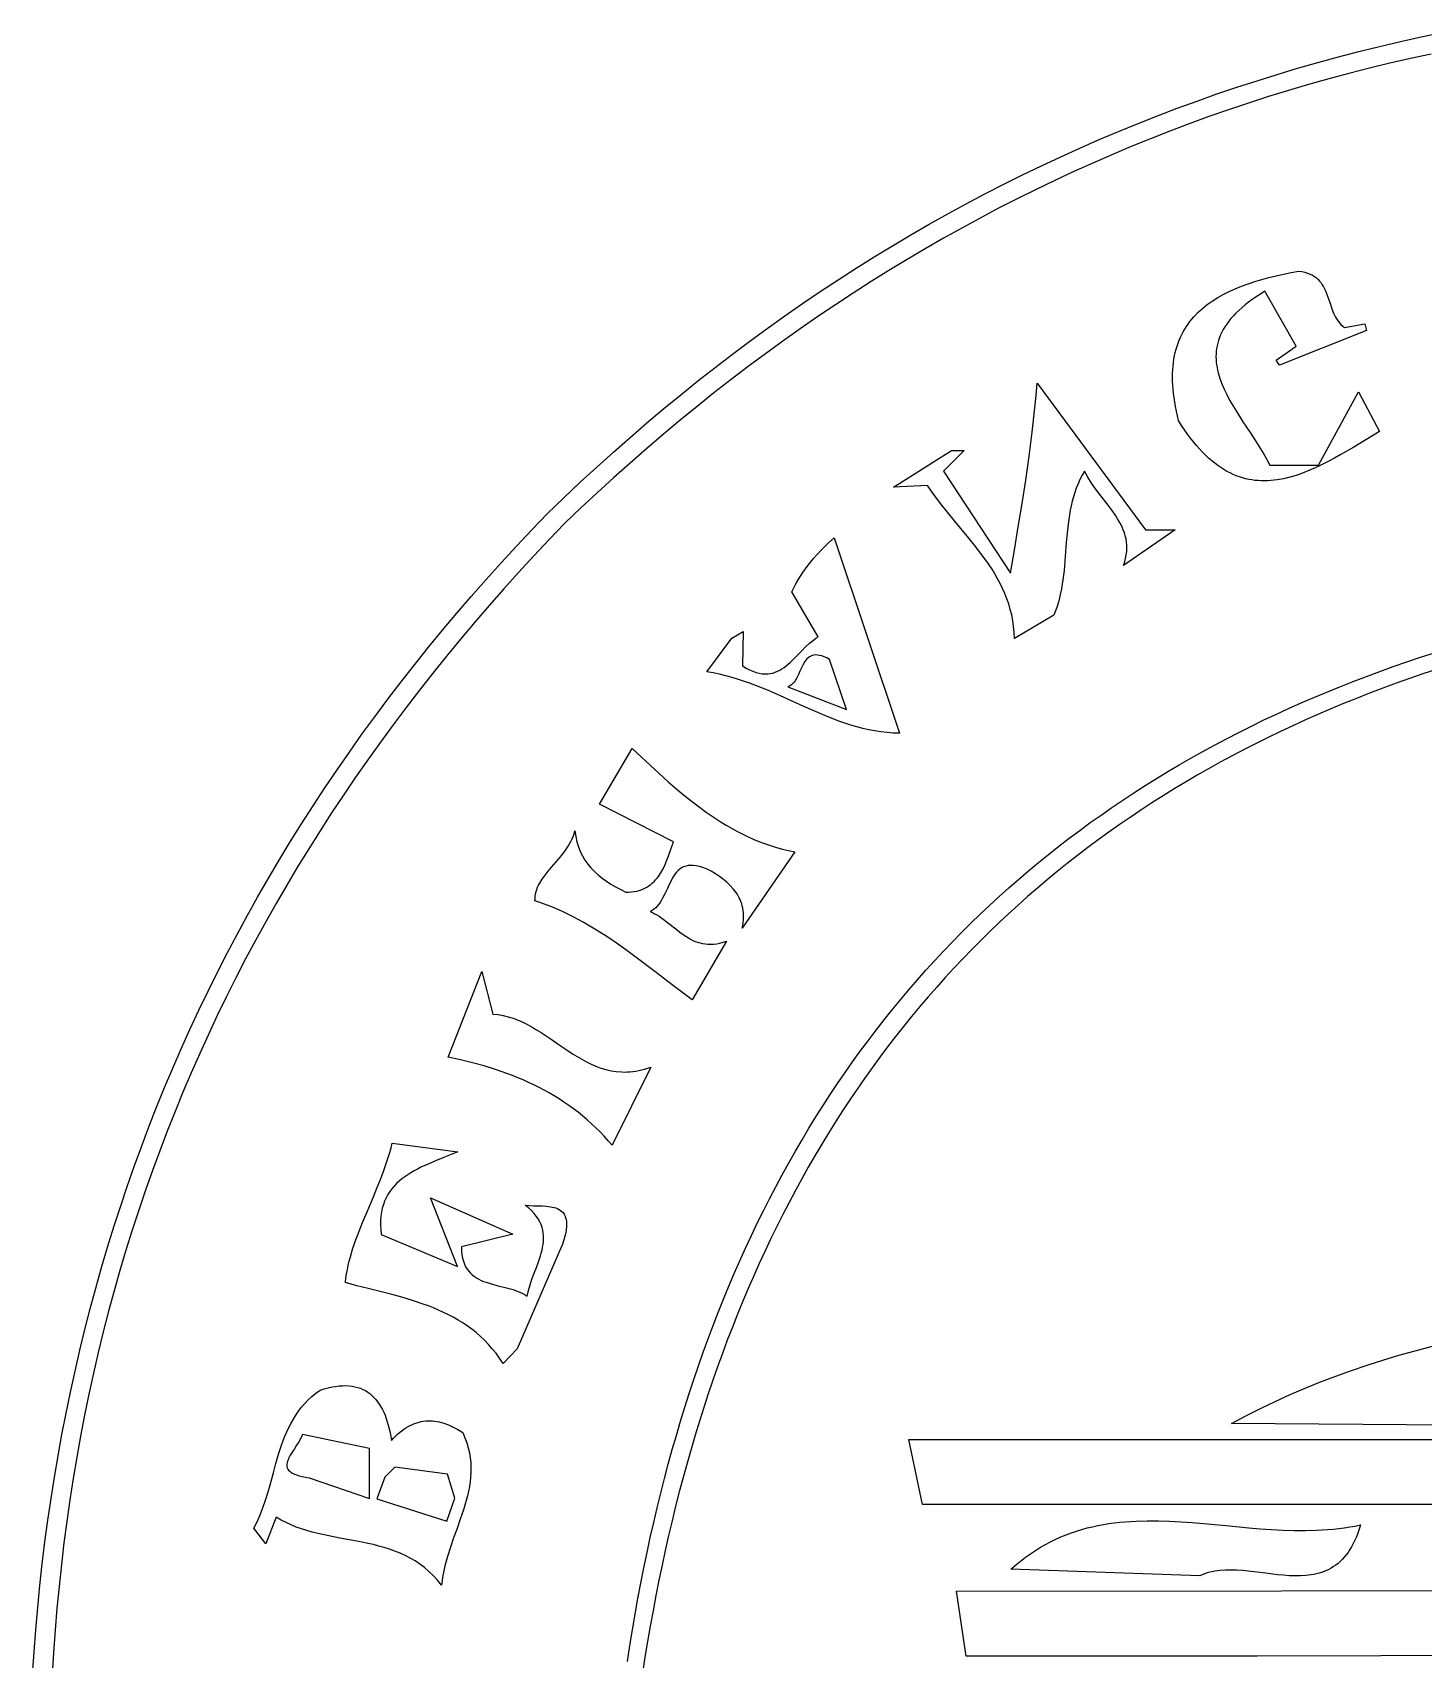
# Model space of a CAD drawing. Header units: metres. Extents: x 0 to 50, y -0.1 to 50.
# Drawn here: x 0 to 19.66, y 26.44 to 49.42 of the extents above; entities that cross this region are included whole.
import ezdxf

# ---------------------------------------------------------------- set-up
doc = ezdxf.new("R2010")
doc.units = ezdxf.units.M

msp = doc.modelspace()

# ---------------------------------------------------------------- linework, layer by layer
for points in [[(0.003639, 26.230192), (0.024551, 26.545182), (0.048838, 26.85876), (0.0765, 27.170927), (0.107541, 27.481683), (0.141961, 27.791028), (0.179761, 28.098961), (0.220944, 28.405483), (0.26551, 28.710593), (0.313461, 29.014292), (0.364798, 29.316579), (0.419524, 29.617454), (0.477639, 29.916918), (0.539145, 30.21497), (0.604043, 30.511609), (0.672335, 30.806837), (0.744022, 31.100653), (0.819106, 31.393056), (0.897589, 31.684048), (0.97947, 31.973627), (1.064754, 32.261794), (1.153439, 32.548549), (1.245529, 32.833891), (1.341024, 33.11782), (1.439926, 33.400337), (1.542237, 33.681442), (1.647957, 33.961133), (1.757089, 34.239412), (1.869634, 34.516278), (1.985593, 34.791732), (2.104967, 35.065772), (2.227759, 35.338399), (2.35397, 35.609613), (2.483601, 35.879414), (2.616653, 36.147802), (2.753128, 36.414777), (2.893028, 36.680338), (3.036354, 36.944486), (3.183107, 37.20722), (3.33329, 37.468541), (3.486902, 37.728448), (3.643947, 37.986942), (3.804424, 38.244021), (3.968337, 38.499687), (4.135685, 38.75394), (4.306472, 39.006778), (4.480697, 39.258202), (4.658363, 39.508212), (4.839472, 39.756808), (5.024023, 40.00399), (5.21202, 40.249757), (5.403463, 40.494111), (5.598354, 40.73705), (5.796695, 40.978574), (5.998486, 41.218684), (6.203729, 41.457379), (6.412427, 41.69466), (6.624579, 41.930526), (6.840189, 42.164977), (7.059256, 42.398014), (7.281783, 42.629635), (7.281783, 42.629635), (7.512038, 42.851265), (7.743706, 43.069454), (7.976786, 43.284203), (8.211277, 43.495515), (8.447181, 43.703391), (8.684495, 43.907833), (8.923222, 44.108845), (9.163359, 44.306428), (9.404907, 44.500584), (9.647865, 44.691315), (9.892234, 44.878623), (10.138014, 45.062511), (10.385203, 45.242981), (10.633802, 45.420034), (10.88381, 45.593674), (11.135228, 45.763901), (11.388055, 45.930719), (11.64229, 46.094129), (11.897935, 46.254133), (12.154987, 46.410734), (12.413448, 46.563934), (12.673317, 46.713735), (12.934594, 46.860138), (13.197278, 47.003147), (13.46137, 47.142763), (13.726868, 47.278989), (13.993774, 47.411826), (14.262086, 47.541276), (14.531805, 47.667343), (14.80293, 47.790027), (15.075461, 47.909331), (15.349398, 48.025258), (15.62474, 48.137809), (15.901488, 48.246986), (16.179641, 48.352792), (16.459198, 48.455229), (16.740161, 48.554299), (17.022528, 48.650003), (17.306299, 48.742345), (17.591474, 48.831326), (17.878054, 48.916948), (18.166036, 48.999214), (18.455422, 49.078126), (18.746212, 49.153685), (19.038404, 49.225894), (19.331999, 49.294755), (19.626997, 49.360271), (19.923396, 49.422443)], [(19.76696, 49.118941), (19.474375, 49.055589), (19.183207, 48.988818), (18.893453, 48.91863), (18.605113, 48.845028), (18.318185, 48.768014), (18.032667, 48.687592), (17.748559, 48.603763), (17.465858, 48.516532), (17.184564, 48.4259), (16.904675, 48.33187), (16.62619, 48.234446), (16.349106, 48.133629), (16.073423, 48.029422), (15.79914, 47.921829), (15.526254, 47.810852), (15.254764, 47.696494), (14.98467, 47.578757), (14.715969, 47.457644), (14.448661, 47.333159), (14.182743, 47.205303), (13.918214, 47.07408), (13.655074, 46.939492), (13.393319, 46.801541), (13.13295, 46.660232), (12.873964, 46.515566), (12.616361, 46.367546), (12.360138, 46.216175), (12.105295, 46.061456), (11.85183, 45.903392), (11.599741, 45.741984), (11.349027, 45.577237), (11.099687, 45.409152), (10.851719, 45.237732), (10.605122, 45.062981), (10.359894, 44.884901), (10.116035, 44.703494), (9.873541, 44.518764), (9.632413, 44.330713), (9.392649, 44.139344), (9.154247, 43.944659), (8.917206, 43.746662), (8.681524, 43.545355), (8.4472, 43.340741), (8.214233, 43.132822), (7.982621, 42.921602), (7.752363, 42.707083), (7.523457, 42.489268), (7.523457, 42.489268), (7.303196, 42.259645), (7.086227, 42.028654), (6.872556, 41.796294), (6.662187, 41.562562), (6.455124, 41.327457), (6.251371, 41.090977), (6.050932, 40.85312), (5.853812, 40.613883), (5.660014, 40.373265), (5.469544, 40.131264), (5.282406, 39.887878), (5.098603, 39.643105), (4.918139, 39.396943), (4.74102, 39.14939), (4.56725, 38.900444), (4.396831, 38.650102), (4.22977, 38.398364), (4.06607, 38.145227), (3.905735, 37.890689), (3.74877, 37.634748), (3.595178, 37.377402), (3.444965, 37.11865), (3.298134, 36.858489), (3.154689, 36.596916), (3.014635, 36.333932), (2.877976, 36.069532), (2.744717, 35.803716), (2.614861, 35.536481), (2.488413, 35.267826), (2.365377, 34.997748), (2.245757, 34.726246), (2.129558, 34.453317), (2.016783, 34.178959), (1.907437, 33.903171), (1.801525, 33.625951), (1.69905, 33.347296), (1.600017, 33.067205), (1.504429, 32.785676), (1.412292, 32.502706), (1.32361, 32.218294), (1.238386, 31.932438), (1.156625, 31.645135), (1.078331, 31.356385), (1.003509, 31.066184), (0.932162, 30.774531), (0.864296, 30.481424), (0.799913, 30.186861), (0.739019, 29.890839), (0.681618, 29.593358), (0.627713, 29.294415), (0.577309, 28.994008), (0.530411, 28.692135), (0.487023, 28.388794), (0.447148, 28.083983), (0.410792, 27.777701), (0.377958, 27.469944), (0.34865, 27.160712), (0.322874, 26.850002), (0.300632, 26.537812), (0.28193, 26.224141)], [(17.895031, 46.050487), (17.895031, 46.050487), (17.940616, 46.044475), (17.982536, 46.035737), (18.020994, 46.024423), (18.056193, 46.010686), (18.088336, 45.994676), (18.117626, 45.976545), (18.144266, 45.956444), (18.168459, 45.934524), (18.190407, 45.910937), (18.210314, 45.885833), (18.228383, 45.859363), (18.244817, 45.83168), (18.259818, 45.802934), (18.273589, 45.773276), (18.298255, 45.711831), (18.320438, 45.648555), (18.341761, 45.584656), (18.363848, 45.521346), (18.388323, 45.459833), (18.401963, 45.430129), (18.416809, 45.401327), (18.433064, 45.373581), (18.450929, 45.347039), (18.47061, 45.321855), (18.492308, 45.298178), (18.516226, 45.276161), (18.542567, 45.255954), (18.828273, 45.305317), (18.853443, 45.214185), (17.622676, 44.721589), (17.576867, 44.795032), (17.858468, 44.992153), (17.414992, 45.76649), (17.414992, 45.76649), (17.35262, 45.727952), (17.293677, 45.689423), (17.238094, 45.650904), (17.185803, 45.612393), (17.136736, 45.57389), (17.090823, 45.535397), (17.047998, 45.496911), (17.008191, 45.458434), (16.971334, 45.419966), (16.93736, 45.381505), (16.906198, 45.343052), (16.877782, 45.304607), (16.852043, 45.266169), (16.828912, 45.227739), (16.808322, 45.189316), (16.790203, 45.1509), (16.774488, 45.112491), (16.761107, 45.074089), (16.749994, 45.035694), (16.741079, 44.997305), (16.734294, 44.958923), (16.729571, 44.920547), (16.726841, 44.882177), (16.726036, 44.843813), (16.727088, 44.805454), (16.729929, 44.767102), (16.734489, 44.728755), (16.740701, 44.690413), (16.748497, 44.652077), (16.757807, 44.613745), (16.7807, 44.537098), (16.808833, 44.460468), (16.841658, 44.383856), (16.87863, 44.307261), (16.919202, 44.230681), (16.962827, 44.154114), (17.008958, 44.077561), (17.106551, 43.924487), (17.207609, 43.771451), (17.307756, 43.618443), (17.356122, 43.541946), (17.402619, 43.465453), (17.446703, 43.388962), (17.487825, 43.312473), (18.173491, 43.312473), (18.737436, 44.344598), (19.036242, 43.784638), (19.036242, 43.784638), (18.672833, 43.56598), (18.491125, 43.460252), (18.400333, 43.409762), (18.309606, 43.361417), (18.218962, 43.315637), (18.12842, 43.272844), (18.037997, 43.233459), (17.947711, 43.197902), (17.857579, 43.166596), (17.767621, 43.139961), (17.677854, 43.118418), (17.588295, 43.102389), (17.5436, 43.096573), (17.498964, 43.092294), (17.454389, 43.089604), (17.409877, 43.088555), (17.365431, 43.0892), (17.321053, 43.091593), (17.276745, 43.095784), (17.232509, 43.101828), (17.188348, 43.109777), (17.144264, 43.119683), (17.100259, 43.1316), (17.056336, 43.145578), (17.012496, 43.161673), (16.968742, 43.179935), (16.925076, 43.200418), (16.881501, 43.223174), (16.838018, 43.248256), (16.79463, 43.275717), (16.751339, 43.305609), (16.708147, 43.337985), (16.665057, 43.372897), (16.622071, 43.410398), (16.579191, 43.450541), (16.536419, 43.493379), (16.493758, 43.538964), (16.45121, 43.587348), (16.408776, 43.638584), (16.36646, 43.692726), (16.324263, 43.749825), (16.282189, 43.809935), (16.240238, 43.873107), (16.198413, 43.939395), (16.198413, 43.939395), (16.166689, 44.07369), (16.153616, 44.138628), (16.14237, 44.202119), (16.132927, 44.26418), (16.125262, 44.324829), (16.119351, 44.384085), (16.115171, 44.441965), (16.112696, 44.498489), (16.111903, 44.553674), (16.112767, 44.607538), (16.115265, 44.6601), (16.119371, 44.711378), (16.125062, 44.761389), (16.132314, 44.810153), (16.141103, 44.857688), (16.151403, 44.904012), (16.163191, 44.949142), (16.176443, 44.993097), (16.191134, 45.035896), (16.207241, 45.077557), (16.224739, 45.118097), (16.243603, 45.157535), (16.26381, 45.19589), (16.285336, 45.233179), (16.308156, 45.26942), (16.332245, 45.304633), (16.357581, 45.338834), (16.384138, 45.372043), (16.411892, 45.404278), (16.470895, 45.465896), (16.534398, 45.523835), (16.602205, 45.57824), (16.674123, 45.629257), (16.749959, 45.677033), (16.829518, 45.721711), (16.912608, 45.763439), (16.999033, 45.802362), (17.088602, 45.838626), (17.181119, 45.872376), (17.276391, 45.903759), (17.374224, 45.932919), (17.474425, 45.960002), (17.5768, 45.985155), (17.681156, 46.008523), (17.787297, 46.030252), (17.895031, 46.050487)], [(14.201283, 44.466946), (15.731069, 42.3946), (16.151275, 42.3946), (15.417873, 41.891384), (15.417873, 41.891384), (15.435692, 41.943247), (15.449357, 41.99368), (15.459057, 42.042762), (15.464982, 42.090569), (15.467321, 42.137179), (15.466265, 42.182669), (15.462004, 42.227117), (15.454727, 42.270599), (15.444625, 42.313194), (15.431888, 42.354978), (15.416704, 42.396029), (15.399265, 42.436423), (15.37976, 42.47624), (15.358379, 42.515554), (15.335313, 42.554445), (15.31075, 42.59299), (15.257896, 42.669347), (15.201337, 42.745246), (15.083182, 42.898142), (15.024625, 42.976376), (14.96844, 43.056625), (14.916148, 43.139508), (14.891936, 43.18213), (14.869267, 43.225643), (14.869267, 43.225643), (14.835183, 43.167204), (14.80443, 43.107888), (14.776807, 43.04775), (14.752112, 42.986844), (14.730144, 42.925226), (14.710704, 42.86295), (14.693589, 42.800071), (14.678598, 42.736645), (14.665532, 42.672726), (14.654187, 42.608369), (14.635863, 42.478562), (14.622018, 42.347662), (14.611043, 42.216109), (14.591274, 41.952803), (14.579264, 41.821929), (14.563692, 41.69216), (14.554069, 41.627827), (14.542952, 41.563935), (14.530141, 41.500539), (14.515435, 41.437694), (14.498632, 41.375455), (14.479532, 41.313876), (14.457934, 41.253014), (14.433637, 41.192921), (13.878634, 40.861085), (13.878634, 40.861085), (13.874722, 40.947919), (13.866708, 41.032421), (13.854781, 41.114701), (13.839128, 41.194869), (13.819937, 41.273034), (13.797394, 41.349304), (13.771687, 41.42379), (13.743003, 41.496601), (13.71153, 41.567846), (13.677455, 41.637633), (13.640966, 41.706074), (13.602249, 41.773276), (13.561492, 41.839349), (13.518882, 41.904402), (13.474608, 41.968545), (13.428855, 42.031887), (13.333666, 42.156605), (13.234813, 42.27943), (13.032113, 42.522898), (12.931263, 42.64529), (12.832745, 42.769286), (12.738057, 42.89576), (12.692618, 42.9602), (12.648699, 43.025587), (12.170507, 42.998506), (12.98737, 43.516444), (13.168613, 43.516444), (12.877083, 43.224914), (13.821874, 41.783106), (13.821874, 41.783106), (13.877986, 42.109542), (13.933001, 42.437697), (13.986226, 42.768004), (14.03697, 43.100894), (14.08454, 43.436801), (14.128243, 43.776157), (14.167389, 44.119395), (14.185035, 44.292604), (14.201283, 44.466946)], [(11.330937, 42.284795), (12.255334, 39.5238), (12.255334, 39.5238), (12.166456, 39.52602), (12.078451, 39.532208), (11.991257, 39.542129), (11.904809, 39.555546), (11.819046, 39.572221), (11.733904, 39.59192), (11.649319, 39.614404), (11.565228, 39.639437), (11.481568, 39.666782), (11.398277, 39.696204), (11.31529, 39.727464), (11.232545, 39.760327), (11.067526, 39.829914), (10.902714, 39.903071), (10.571692, 40.05252), (10.40447, 40.125026), (10.235432, 40.193529), (10.150075, 40.225687), (10.064075, 40.256135), (9.977368, 40.284635), (9.889891, 40.310951), (9.801581, 40.334846), (9.712375, 40.356083), (9.62221, 40.374426), (9.531022, 40.389639), (9.884719, 40.866882), (10.044938, 40.963013), (10.035542, 40.475351), (10.035542, 40.475351), (10.08705, 40.444756), (10.136342, 40.419353), (10.183522, 40.398904), (10.228697, 40.383169), (10.27197, 40.371908), (10.313447, 40.364882), (10.353232, 40.361851), (10.391432, 40.362577), (10.428149, 40.366819), (10.463491, 40.374339), (10.497561, 40.384896), (10.530465, 40.398252), (10.562307, 40.414166), (10.593193, 40.4324), (10.623227, 40.452714), (10.652515, 40.474869), (10.709271, 40.523742), (10.764301, 40.577105), (10.87254, 40.689635), (10.927429, 40.744973), (10.98395, 40.797138), (11.013086, 40.821432), (11.042945, 40.844214), (11.073632, 40.865246), (11.105252, 40.884288), (10.731792, 41.519594), (10.731792, 41.519594), (10.759084, 41.577891), (10.788462, 41.634653), (10.819772, 41.68991), (10.852854, 41.743692), (10.887553, 41.796028), (10.92371, 41.846948), (10.961169, 41.896483), (10.999773, 41.94466), (11.039364, 41.991511), (11.079784, 42.037064), (11.162487, 42.124396), (11.246624, 42.206894), (11.330937, 42.284795)], [(8.411041, 26.411701), (8.445518, 26.635988), (8.48164, 26.858633), (8.519406, 27.079638), (8.558818, 27.299002), (8.599874, 27.516725), (8.642576, 27.732807), (8.686923, 27.947248), (8.732915, 28.160049), (8.780553, 28.371209), (8.829835, 28.580729), (8.880764, 28.788607), (8.933337, 28.994845), (8.987557, 29.199443), (9.043422, 29.4024), (9.100932, 29.603716), (9.160089, 29.803392), (9.220891, 30.001428), (9.283339, 30.197823), (9.347433, 30.392577), (9.413173, 30.585692), (9.480559, 30.777166), (9.549592, 30.966999), (9.62027, 31.155192), (9.692595, 31.341745), (9.766567, 31.526658), (9.842185, 31.709931), (9.919449, 31.891563), (9.99836, 32.071555), (10.078917, 32.249907), (10.161121, 32.42662), (10.244972, 32.601691), (10.33047, 32.775123), (10.417615, 32.946915), (10.506407, 33.117067), (10.596845, 33.285579), (10.688931, 33.452451), (10.782664, 33.617684), (10.878045, 33.781276), (10.975072, 33.943228), (11.073747, 34.103541), (11.17407, 34.262214), (11.27604, 34.419247), (11.379657, 34.574641), (11.484922, 34.728395), (11.591835, 34.880509), (11.700396, 35.030983), (11.810605, 35.179818), (11.922461, 35.327014), (12.035965, 35.47257), (12.151118, 35.616486), (12.267919, 35.758763), (12.386367, 35.8994), (12.506464, 36.038398), (12.62821, 36.175757), (12.751604, 36.311476), (12.876646, 36.445556), (13.003336, 36.577996), (13.131676, 36.708798), (13.261664, 36.83796), (13.3933, 36.965483), (13.526586, 37.091366), (13.66152, 37.215611), (13.798104, 37.338216), (13.936336, 37.459183), (14.076217, 37.57851), (14.217748, 37.696198), (14.360927, 37.812247), (14.505756, 37.926657), (14.652234, 38.039429), (14.800362, 38.150561), (14.950139, 38.260054), (15.101566, 38.367909), (15.254642, 38.474124), (15.409368, 38.578701), (15.565743, 38.681639), (15.723769, 38.782939), (15.883444, 38.882599), (16.044769, 38.980621), (16.207745, 39.077005), (16.37237, 39.171749), (16.538645, 39.264855), (16.706571, 39.356323), (16.876147, 39.446152), (17.047373, 39.534342), (17.22025, 39.620894), (17.394777, 39.705808), (17.570954, 39.789083), (17.748782, 39.870719), (17.928261, 39.950717), (18.109391, 40.029077), (18.292171, 40.105799), (18.476603, 40.180882), (18.662685, 40.254327), (18.850418, 40.326134), (19.039802, 40.396303), (19.230838, 40.464833), (19.423525, 40.531726), (19.617862, 40.59698), (19.813852, 40.660596)], [(10.675242, 40.179488), (11.503704, 39.858483), (11.265505, 40.565562), (11.265505, 40.565562), (11.225828, 40.586658), (11.189042, 40.603232), (11.154996, 40.615523), (11.123536, 40.62377), (11.094512, 40.62821), (11.06777, 40.629081), (11.043158, 40.626622), (11.020525, 40.621071), (10.999719, 40.612665), (10.980586, 40.601644), (10.962975, 40.588246), (10.946734, 40.572708), (10.931711, 40.555269), (10.917753, 40.536167), (10.892425, 40.493926), (10.869533, 40.447892), (10.847859, 40.399969), (10.826187, 40.352064), (10.803299, 40.306081), (10.777977, 40.263927), (10.764024, 40.244881), (10.749006, 40.227506), (10.73277, 40.212042), (10.715166, 40.198725), (10.69604, 40.187795), (10.675242, 40.179488)], [(19.843565, 40.426106), (19.650705, 40.361821), (19.459483, 40.295922), (19.269896, 40.228411), (19.081946, 40.159285), (18.895632, 40.088547), (18.710953, 40.016195), (18.527909, 39.942231), (18.346499, 39.866653), (18.166724, 39.789462), (17.988582, 39.710659), (17.812073, 39.630243), (17.637196, 39.548214), (17.463952, 39.464573), (17.29234, 39.379319), (17.122359, 39.292453), (16.954009, 39.203974), (16.78729, 39.113883), (16.6222, 39.022181), (16.458741, 38.928866), (16.29691, 38.833939), (16.136708, 38.7374), (15.978135, 38.63925), (15.821189, 38.539488), (15.665871, 38.438114), (15.51218, 38.335129), (15.360116, 38.230532), (15.209677, 38.124324), (15.060864, 38.016505), (14.913677, 37.907075), (14.768114, 37.796033), (14.624176, 37.683381), (14.481862, 37.569118), (14.341171, 37.453244), (14.202104, 37.335759), (14.064659, 37.216663), (13.928836, 37.095957), (13.794635, 36.973641), (13.662056, 36.849714), (13.531097, 36.724176), (13.401759, 36.597029), (13.274041, 36.468271), (13.147942, 36.337904), (13.023463, 36.205926), (12.900602, 36.072339), (12.779359, 35.937142), (12.659735, 35.800335), (12.541728, 35.661918), (12.425338, 35.521893), (12.310564, 35.380257), (12.197407, 35.237012), (12.085865, 35.092158), (11.975938, 34.945695), (11.867627, 34.797623), (11.760929, 34.647942), (11.655846, 34.496652), (11.552376, 34.343753), (11.450519, 34.189245), (11.350275, 34.033129), (11.251643, 33.875404), (11.154622, 33.716071), (11.059214, 33.555129), (10.965415, 33.392579), (10.873228, 33.228421), (10.78265, 33.062654), (10.693682, 32.89528), (10.606323, 32.726297), (10.520573, 32.555707), (10.436431, 32.383509), (10.353897, 32.209704), (10.27297, 32.03429), (10.19365, 31.857269), (10.115937, 31.678641), (10.03983, 31.498406), (9.965328, 31.316563), (9.892432, 31.133113), (9.82114, 30.948056), (9.751453, 30.761392), (9.68337, 30.573121), (9.61689, 30.383243), (9.552013, 30.191758), (9.488739, 29.998667), (9.427067, 29.803969), (9.366997, 29.607665), (9.308528, 29.409755), (9.251659, 29.210238), (9.196392, 29.009115), (9.142724, 28.806385), (9.090656, 28.60205), (9.040186, 28.396109), (8.991316, 28.188562), (8.944044, 27.979409), (8.898369, 27.76865), (8.854292, 27.556286), (8.811812, 27.342316), (8.770929, 27.126741), (8.731641, 26.909561), (8.693949, 26.690775), (8.657852, 26.470384), (8.62335, 26.248388)], [(10.775243, 37.847359), (10.032604, 36.768386), (10.032604, 36.768386), (10.039743, 36.807825), (10.044994, 36.846118), (10.048397, 36.883297), (10.049993, 36.919389), (10.049823, 36.954425), (10.047927, 36.988434), (10.044347, 37.021446), (10.039122, 37.05349), (10.032294, 37.084597), (10.023903, 37.114795), (10.01399, 37.144114), (10.002596, 37.172584), (9.989761, 37.200234), (9.975526, 37.227095), (9.959932, 37.253195), (9.94302, 37.278564), (9.905403, 37.327228), (9.863001, 37.373325), (9.81614, 37.41709), (9.765145, 37.45876), (9.710341, 37.498573), (9.652056, 37.536765), (9.590613, 37.573572), (9.52634, 37.609233), (9.52634, 37.609233), (9.474304, 37.628646), (9.426007, 37.642877), (9.38125, 37.652194), (9.339836, 37.656871), (9.301564, 37.657177), (9.266236, 37.653385), (9.233652, 37.645764), (9.203615, 37.634586), (9.175925, 37.620122), (9.150382, 37.602644), (9.126789, 37.582421), (9.104946, 37.559726), (9.084654, 37.534829), (9.065715, 37.508002), (9.047929, 37.479515), (9.031097, 37.449639), (8.999501, 37.386807), (8.969335, 37.321674), (8.939008, 37.256409), (8.906929, 37.193179), (8.889734, 37.163005), (8.871505, 37.134154), (8.852041, 37.106896), (8.831145, 37.081502), (8.808617, 37.058243), (8.784258, 37.037391), (8.757869, 37.019217), (8.729252, 37.003991), (8.729252, 37.003991), (8.762195, 36.989597), (8.794361, 36.973512), (8.825832, 36.955913), (8.856692, 36.936978), (8.916905, 36.895812), (8.975661, 36.851438), (9.091441, 36.758759), (9.149784, 36.713301), (9.20931, 36.67033), (9.270679, 36.63127), (9.302261, 36.613651), (9.334551, 36.597543), (9.367632, 36.583125), (9.401586, 36.570574), (9.436496, 36.560069), (9.472444, 36.551786), (9.509513, 36.545905), (9.547785, 36.542604), (9.587343, 36.542059), (9.628269, 36.54445), (9.670646, 36.549954), (9.714556, 36.558748), (9.760083, 36.571012), (9.807307, 36.586923), (9.324659, 35.759179), (9.324659, 35.759179), (9.190975, 35.857179), (9.058627, 35.956554), (8.796202, 36.157025), (8.533921, 36.355778), (8.401753, 36.453006), (8.268323, 36.548), (8.133198, 36.640158), (7.995944, 36.728879), (7.85613, 36.813561), (7.785128, 36.854199), (7.713323, 36.893602), (7.640661, 36.931695), (7.567089, 36.968402), (7.492551, 37.003648), (7.416995, 37.037357), (7.340366, 37.069456), (7.26261, 37.099868), (7.183673, 37.128518), (7.1035, 37.155331), (7.1035, 37.155331), (7.10367, 37.189597), (7.106464, 37.222903), (7.111733, 37.255325), (7.119326, 37.286935), (7.129095, 37.317808), (7.140889, 37.348016), (7.15456, 37.377635), (7.169956, 37.406738), (7.205331, 37.46369), (7.245817, 37.519463), (7.290216, 37.574647), (7.337333, 37.629833), (7.43493, 37.742573), (7.483017, 37.801308), (7.529034, 37.862406), (7.571783, 37.926459), (7.591559, 37.959777), (7.610069, 37.994056), (7.627164, 38.029368), (7.642694, 38.065788), (7.65651, 38.103389), (7.668462, 38.142246), (7.668462, 38.142246), (7.679711, 38.063948), (7.696044, 37.989764), (7.717336, 37.919507), (7.743461, 37.852989), (7.774296, 37.790021), (7.809715, 37.730415), (7.849593, 37.673983), (7.893806, 37.620536), (7.942229, 37.569887), (7.994737, 37.521847), (8.051205, 37.476229), (8.111509, 37.432843), (8.175524, 37.391502), (8.243125, 37.352017), (8.314186, 37.3142), (8.388585, 37.277864), (8.388585, 37.277864), (8.429323, 37.278414), (8.468144, 37.281088), (8.505112, 37.285812), (8.540291, 37.292515), (8.573747, 37.301123), (8.605543, 37.311565), (8.635745, 37.323766), (8.664415, 37.337654), (8.691619, 37.353156), (8.717422, 37.370201), (8.741887, 37.388714), (8.765079, 37.408624), (8.787062, 37.429857), (8.807902, 37.452341), (8.827662, 37.476003), (8.846406, 37.50077), (8.881108, 37.553328), (8.912521, 37.609435), (8.941163, 37.668507), (8.967547, 37.729963), (8.99219, 37.793221), (9.015607, 37.857699), (9.060825, 37.987987), (8.013548, 38.521536), (8.478217, 39.307129), (8.478217, 39.307129), (8.731403, 39.070422), (8.858832, 38.953382), (8.987394, 38.83814), (9.117519, 38.725387), (9.249637, 38.615817), (9.38418, 38.51012), (9.521578, 38.40899), (9.591482, 38.360353), (9.662262, 38.313117), (9.733971, 38.267369), (9.806663, 38.223195), (9.880392, 38.180681), (9.955211, 38.139914), (10.031175, 38.100981), (10.108338, 38.063967), (10.186753, 38.02896), (10.266473, 37.996046), (10.347554, 37.965312), (10.430049, 37.936843), (10.514011, 37.910727), (10.599495, 37.88705), (10.686554, 37.865898), (10.775243, 37.847359)], [(8.740219, 34.805351), (8.195652, 33.702097), (8.195652, 33.702097), (8.13902, 33.767169), (8.081264, 33.830215), (8.022394, 33.89127), (7.96242, 33.950366), (7.901352, 34.007538), (7.8392, 34.062819), (7.775975, 34.116242), (7.711687, 34.167842), (7.646345, 34.217651), (7.57996, 34.265704), (7.512542, 34.312034), (7.4441, 34.356674), (7.374646, 34.399658), (7.304188, 34.441021), (7.232738, 34.480794), (7.160306, 34.519012), (7.0869, 34.555709), (7.012533, 34.590918), (6.937213, 34.624673), (6.86095, 34.657007), (6.783756, 34.687954), (6.705639, 34.717547), (6.62661, 34.74582), (6.54668, 34.772807), (6.384154, 34.823057), (6.218142, 34.868564), (6.048724, 34.909598), (5.875982, 34.946427), (6.35335, 36.156226), (6.51007, 35.555652), (6.51007, 35.555652), (6.583845, 35.548617), (6.655969, 35.536147), (6.726579, 35.51868), (6.795815, 35.496654), (6.863815, 35.470506), (6.930719, 35.440674), (6.996665, 35.407595), (7.061792, 35.371707), (7.126239, 35.333448), (7.190145, 35.293255), (7.316888, 35.208817), (7.443133, 35.121895), (7.569991, 35.035987), (7.633997, 34.994508), (7.698573, 34.954596), (7.763857, 34.916688), (7.829988, 34.881222), (7.897106, 34.848635), (7.96535, 34.819364), (8.034857, 34.793848), (8.105767, 34.772524), (8.178219, 34.75583), (8.252352, 34.744203), (8.328304, 34.73808), (8.367006, 34.73722), (8.406215, 34.7379), (8.445948, 34.740175), (8.486223, 34.744099), (8.527057, 34.749728), (8.568467, 34.757116), (8.610471, 34.766317), (8.653086, 34.777387), (8.696329, 34.79038), (8.740219, 34.805351)], [(6.012886, 33.607585), (6.012886, 33.607585), (5.800807, 33.52386), (5.695617, 33.481452), (5.592509, 33.43743), (5.492622, 33.390858), (5.444242, 33.366323), (5.397093, 33.340799), (5.351318, 33.314168), (5.307059, 33.286315), (5.264458, 33.257121), (5.223657, 33.22647), (5.184798, 33.194245), (5.148025, 33.160328), (5.113477, 33.124602), (5.081299, 33.08695), (5.051632, 33.047255), (5.024618, 33.0054), (5.0004, 32.961268), (4.979119, 32.914742), (4.960918, 32.865704), (4.945939, 32.814037), (4.934324, 32.759625), (4.926216, 32.70235), (4.921755, 32.642095), (4.921086, 32.578743), (4.924349, 32.512177), (4.931687, 32.442279), (6.009516, 31.98953), (5.628136, 32.958697), (6.790078, 32.446997), (6.064333, 32.265544), (6.064333, 32.265544), (6.066183, 32.208593), (6.071487, 32.156091), (6.080074, 32.107819), (6.091774, 32.06356), (6.106419, 32.023096), (6.123838, 31.986209), (6.143861, 31.95268), (6.16632, 31.922293), (6.191044, 31.894828), (6.217864, 31.870069), (6.246611, 31.847797), (6.277114, 31.827793), (6.309205, 31.809841), (6.342713, 31.793723), (6.377469, 31.779219), (6.413303, 31.766113), (6.487529, 31.743221), (6.564033, 31.723304), (6.718448, 31.685418), (6.793646, 31.663963), (6.830148, 31.651844), (6.865694, 31.638507), (6.900114, 31.623735), (6.933238, 31.607309), (6.964895, 31.589011), (6.994918, 31.568623), (6.994918, 31.568623), (7.001738, 31.609005), (7.010543, 31.649479), (7.033114, 31.730662), (7.060642, 31.81209), (7.091137, 31.893684), (7.122607, 31.97536), (7.153063, 32.057037), (7.180515, 32.138634), (7.192492, 32.179377), (7.202972, 32.22007), (7.211705, 32.260701), (7.218444, 32.301262), (7.222939, 32.341742), (7.224941, 32.38213), (7.224202, 32.422416), (7.220472, 32.462591), (7.213504, 32.502644), (7.203048, 32.542565), (7.188856, 32.582343), (7.170678, 32.621969), (7.148267, 32.661432), (7.121372, 32.700723), (7.089746, 32.73983), (7.053139, 32.778744), (7.011304, 32.817454), (6.96399, 32.855951), (6.96399, 32.855951), (7.021851, 32.851282), (7.081908, 32.848851), (7.203897, 32.8454), (7.263468, 32.841725), (7.320517, 32.834982), (7.347728, 32.830046), (7.373866, 32.823845), (7.398783, 32.816213), (7.422333, 32.806985), (7.444368, 32.795994), (7.46474, 32.783076), (7.483302, 32.768063), (7.499907, 32.750791), (7.514406, 32.731093), (7.526653, 32.708804), (7.536501, 32.683757), (7.5438, 32.655787), (7.548405, 32.624728), (7.550168, 32.590415), (7.548941, 32.55268), (7.544577, 32.511358), (7.536928, 32.466284), (7.525847, 32.417292), (7.511186, 32.364216), (7.492798, 32.306889), (6.849938, 30.828535), (6.653231, 30.62109), (6.653231, 30.62109), (6.604093, 30.694058), (6.553024, 30.763117), (6.500084, 30.828418), (6.445334, 30.89011), (6.388836, 30.948344), (6.33065, 31.00327), (6.270837, 31.055037), (6.209459, 31.103795), (6.146576, 31.149695), (6.08225, 31.192887), (6.016541, 31.23352), (5.94951, 31.271745), (5.881219, 31.307711), (5.811728, 31.341569), (5.741099, 31.373469), (5.669392, 31.40356), (5.596669, 31.431993), (5.52299, 31.458918), (5.37301, 31.508842), (5.219941, 31.554533), (5.064269, 31.597191), (4.747074, 31.678209), (4.586527, 31.718969), (4.42533, 31.761496), (4.42533, 31.761496), (4.432229, 31.822971), (4.441169, 31.884207), (4.452035, 31.945228), (4.464711, 32.006058), (4.479081, 32.066722), (4.495032, 32.127245), (4.531208, 32.247965), (4.572315, 32.368416), (4.617429, 32.488793), (4.665626, 32.609294), (4.715982, 32.730116), (4.819476, 32.973509), (4.870765, 33.096475), (4.920517, 33.220549), (4.967808, 33.345928), (5.011714, 33.47281), (5.051311, 33.60139), (5.069205, 33.666379), (5.085675, 33.731867), (6.012886, 33.607585)], [(21.263644, 30.600527), (20.036542, 29.748353), (16.944232, 29.771852), (16.944232, 29.771852), (17.147269, 29.88067), (17.353008, 29.984919), (17.561355, 30.084707), (17.772213, 30.180139), (17.985489, 30.271322), (18.201087, 30.35836), (18.418912, 30.441361), (18.638869, 30.52043), (18.860862, 30.595672), (19.084798, 30.667194), (19.310579, 30.735102), (19.538112, 30.799502), (19.767302, 30.860499), (19.998053, 30.9182), (20.23027, 30.97271), (20.463858, 31.024136), (21.047607, 31.081314), (21.263644, 30.600527)], [(6.082575, 29.643245), (6.082575, 29.643245), (6.1137, 29.570894), (6.139481, 29.499279), (6.160193, 29.428359), (6.176108, 29.358091), (6.187501, 29.288435), (6.194643, 29.219349), (6.197809, 29.150792), (6.197271, 29.082722), (6.193302, 29.015098), (6.186177, 28.947879), (6.176169, 28.881023), (6.163549, 28.814488), (6.148593, 28.748234), (6.131572, 28.682219), (6.112761, 28.616402), (6.092432, 28.550741), (6.048314, 28.419721), (6.001406, 28.288829), (5.953892, 28.157734), (5.90796, 28.026105), (5.865794, 27.89361), (5.846806, 27.826934), (5.82958, 27.759918), (5.814389, 27.69252), (5.801506, 27.624698), (5.791203, 27.556412), (5.783756, 27.487619), (5.783756, 27.487619), (5.726427, 27.558424), (5.666816, 27.623312), (5.605047, 27.682614), (5.541248, 27.736657), (5.475546, 27.785769), (5.408067, 27.830278), (5.338939, 27.870513), (5.268287, 27.906803), (5.19624, 27.939474), (5.122922, 27.968857), (5.048463, 27.995278), (4.972987, 28.019065), (4.896622, 28.040549), (4.819494, 28.060055), (4.741732, 28.077914), (4.66346, 28.094452), (4.505897, 28.124882), (4.34782, 28.153971), (4.190243, 28.184344), (4.034181, 28.218629), (3.957034, 28.238058), (3.880647, 28.25945), (3.805145, 28.283132), (3.730655, 28.309433), (3.657305, 28.338682), (3.585221, 28.371206), (3.514529, 28.407333), (3.445358, 28.447392), (3.299013, 28.073154), (3.130257, 28.291888), (3.130257, 28.291888), (3.162273, 28.353595), (3.191914, 28.416254), (3.219401, 28.479767), (3.244955, 28.544034), (3.268795, 28.608954), (3.291142, 28.674429), (3.332237, 28.806641), (3.370003, 28.939872), (3.406202, 29.073324), (3.442595, 29.206198), (3.480946, 29.337698), (3.523015, 29.467025), (3.545995, 29.530624), (3.570566, 29.59338), (3.596947, 29.655194), (3.62536, 29.715966), (3.656024, 29.775597), (3.689159, 29.833985), (3.724987, 29.891032), (3.763726, 29.946638), (3.805598, 30.000703), (3.850823, 30.053128), (3.89962, 30.103812), (3.952211, 30.152656), (4.008815, 30.19956), (4.069653, 30.244424), (4.069653, 30.244424), (4.126759, 30.261834), (4.181988, 30.276331), (4.235363, 30.287951), (4.286905, 30.296729), (4.336637, 30.3027), (4.384579, 30.3059), (4.430754, 30.306365), (4.475184, 30.304129), (4.517891, 30.299229), (4.558896, 30.291699), (4.598221, 30.281576), (4.635888, 30.268894), (4.671919, 30.253689), (4.706335, 30.235997), (4.739159, 30.215852), (4.770413, 30.193291), (4.800117, 30.168349), (4.828295, 30.14106), (4.854967, 30.111462), (4.880156, 30.079588), (4.903883, 30.045475), (4.92617, 30.009159), (4.94704, 29.970673), (4.966514, 29.930054), (4.984613, 29.887338), (5.00136, 29.842559), (5.016776, 29.795754), (5.030884, 29.746957), (5.043705, 29.696204), (5.05526, 29.643531), (5.065573, 29.588973), (5.074663, 29.532565), (5.074663, 29.532565), (5.103477, 29.564009), (5.132502, 29.593462), (5.161735, 29.620943), (5.191173, 29.646471), (5.220811, 29.670063), (5.250645, 29.691738), (5.280672, 29.711516), (5.310888, 29.729413), (5.341288, 29.74545), (5.37187, 29.759644), (5.402628, 29.772014), (5.433559, 29.782578), (5.46466, 29.791356), (5.495926, 29.798365), (5.527354, 29.803624), (5.558939, 29.807152), (5.590678, 29.808967), (5.622567, 29.809087), (5.654602, 29.807532), (5.686779, 29.804319), (5.719095, 29.799468), (5.751544, 29.792996), (5.784124, 29.784923), (5.816831, 29.775266), (5.882608, 29.751278), (5.948846, 29.72118), (6.015511, 29.685119), (6.082575, 29.643245)], [(3.816249, 29.616005), (3.816249, 29.616005), (3.793215, 29.564554), (3.76564, 29.513872), (3.735328, 29.464177), (3.704083, 29.415682), (3.67371, 29.368605), (3.646011, 29.32316), (3.622791, 29.279563), (3.613425, 29.258526), (3.605855, 29.238031), (3.600307, 29.218106), (3.597006, 29.198778), (3.596178, 29.180073), (3.598049, 29.16202), (3.602843, 29.144644), (3.610787, 29.127973), (3.622105, 29.112033), (3.637024, 29.096852), (3.655769, 29.082457), (3.678565, 29.068874), (3.705638, 29.056131), (3.737213, 29.044254), (3.773516, 29.03327), (3.814773, 29.023207), (3.861208, 29.014091), (3.913048, 29.00595), (4.764978, 28.711134), (4.764978, 29.41908), (3.816249, 29.616005)], [(21.991692, 28.626509), (12.578869, 28.626509), (12.384653, 29.544381), (21.667508, 29.544381), (21.991692, 28.626509)], [(5.121924, 29.153431), (4.982171, 29.013677), (4.866854, 28.709662), (5.856001, 28.393579), (5.972972, 28.7185), (5.866552, 29.057468), (5.121924, 29.153431)], [(13.825323, 27.712144), (13.825323, 27.712144), (13.8939, 27.772036), (13.963042, 27.828555), (14.032734, 27.881788), (14.102962, 27.931821), (14.173713, 27.978739), (14.244972, 28.02263), (14.316725, 28.063579), (14.388959, 28.101673), (14.461659, 28.136998), (14.534811, 28.169641), (14.608402, 28.199687), (14.682417, 28.227223), (14.756843, 28.252334), (14.831665, 28.275109), (14.906869, 28.295631), (14.982442, 28.313989), (15.05837, 28.330268), (15.134638, 28.344554), (15.211232, 28.356934), (15.288139, 28.367493), (15.365345, 28.376319), (15.442835, 28.383497), (15.520596, 28.389114), (15.598613, 28.393255), (15.755362, 28.397458), (15.91297, 28.396796), (16.071324, 28.391958), (16.230313, 28.383635), (16.389825, 28.372516), (16.549748, 28.359293), (16.870381, 28.32929), (17.191316, 28.299147), (17.351617, 28.285748), (17.511658, 28.274385), (17.671327, 28.265746), (17.830512, 28.260523), (17.989102, 28.259404), (18.146984, 28.263082), (18.304047, 28.272244), (18.382236, 28.279098), (18.460178, 28.287582), (18.53786, 28.297782), (18.615266, 28.309785), (18.692384, 28.323677), (18.7692, 28.339543), (18.7692, 28.339543), (18.750864, 28.280558), (18.731387, 28.22472), (18.710798, 28.171951), (18.689125, 28.12217), (18.666397, 28.075301), (18.642644, 28.031263), (18.617893, 27.989978), (18.592174, 27.951366), (18.565516, 27.915349), (18.537948, 27.881848), (18.509498, 27.850784), (18.480196, 27.822078), (18.45007, 27.795651), (18.419149, 27.771424), (18.387462, 27.749319), (18.355038, 27.729255), (18.321906, 27.711155), (18.288094, 27.694939), (18.253632, 27.680529), (18.218549, 27.667845), (18.182873, 27.656809), (18.146633, 27.647341), (18.109859, 27.639363), (18.072578, 27.632796), (17.996615, 27.623578), (17.918974, 27.619056), (17.839886, 27.618598), (17.759584, 27.621573), (17.678297, 27.627349), (17.596257, 27.635295), (17.430842, 27.655171), (17.265187, 27.676148), (17.182847, 27.685471), (17.101141, 27.693175), (17.020298, 27.698628), (16.940552, 27.701199), (16.862131, 27.700257), (16.785268, 27.695169), (16.710194, 27.685305), (16.673399, 27.678384), (16.637139, 27.670033), (16.601441, 27.660172), (16.566335, 27.648721), (16.531849, 27.635603), (16.498012, 27.620739), (13.825323, 27.712144)], [(13.05771, 27.402678), (22.238155, 27.413876), (22.238155, 27.413876), (22.295702, 27.369318), (22.347003, 27.322677), (22.392304, 27.274036), (22.431849, 27.223476), (22.465885, 27.171081), (22.494657, 27.11693), (22.518411, 27.061107), (22.537392, 27.003693), (22.551846, 26.94477), (22.562019, 26.884419), (22.568155, 26.822723), (22.570501, 26.759764), (22.569302, 26.695623), (22.564803, 26.630383), (22.557251, 26.564124), (22.54689, 26.496929), (17.309239, 26.484805), (13.197928, 26.484805), (13.05771, 27.402678)]]:
    msp.add_lwpolyline(points)

doc.saveas('drawing.dxf')
